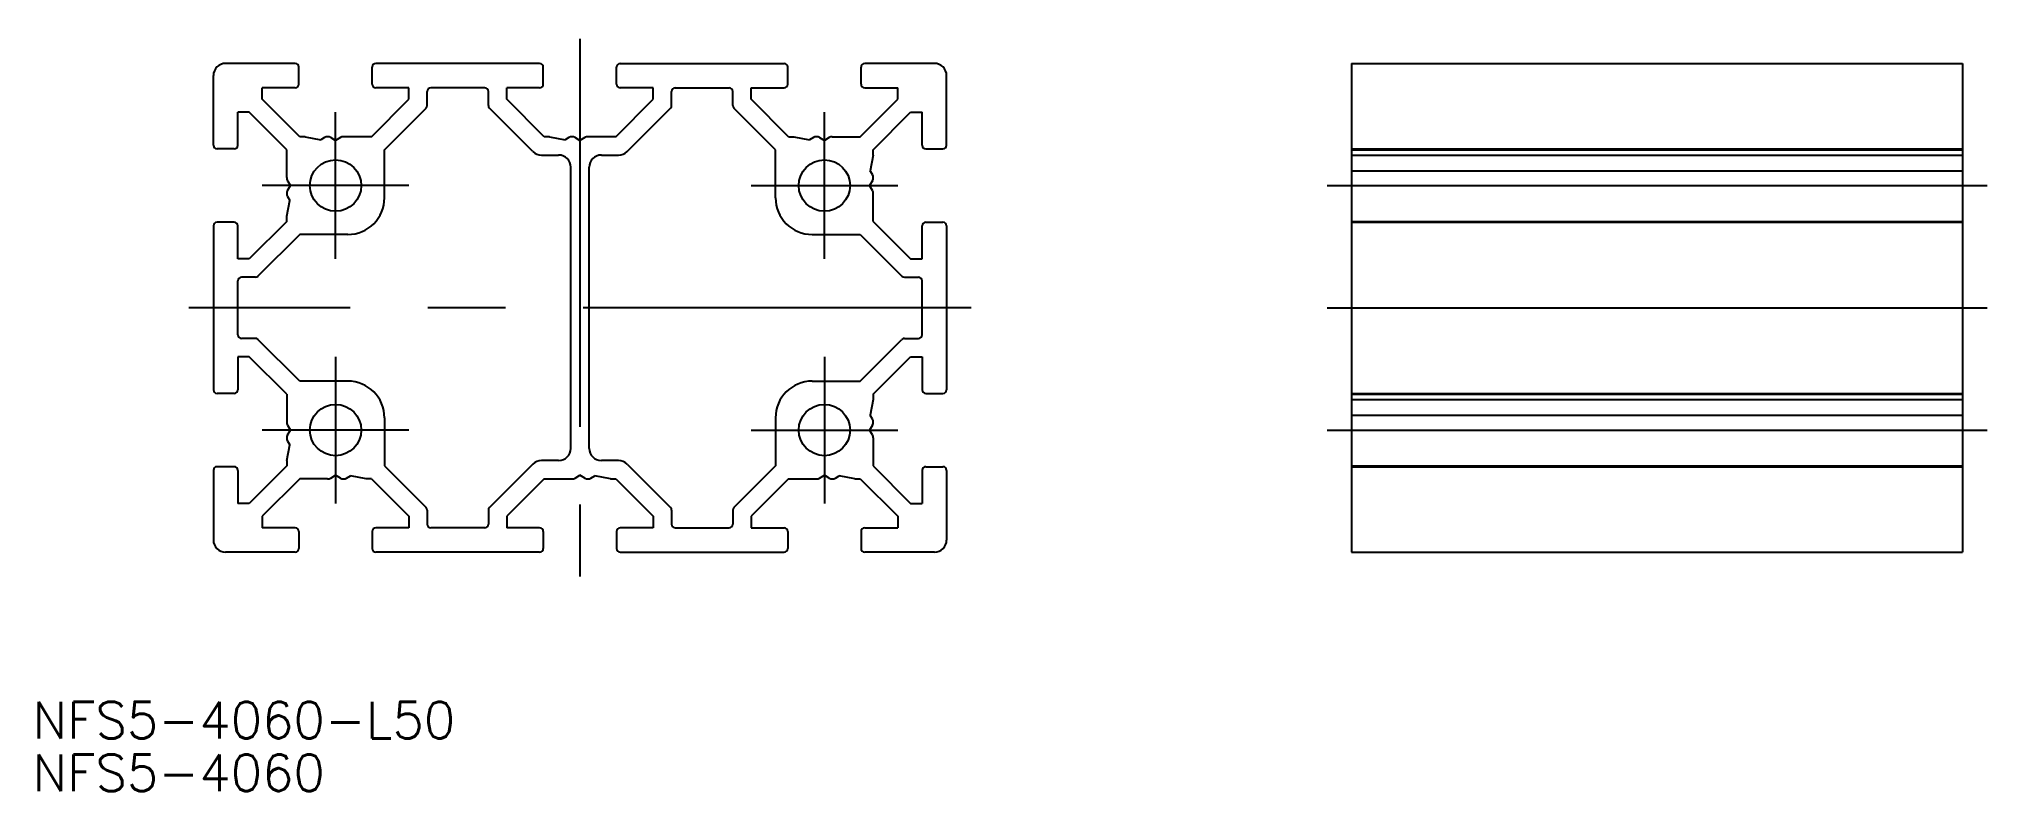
# Model space of a CAD drawing. Extents: x -44 to 115, y -40 to 22.
import ezdxf

# ---------------------------------------------------------------- set-up
doc = ezdxf.new("R2010")
doc.units = 0
doc.linetypes.add('CENTER', pattern=[50.8, 31.75, -6.35, 6.35, -6.35])
doc.layers.get('0').update_dxf_attribs({"linetype": 'CONTINUOUS'})
doc.layers.add('CENTER', color=1, linetype='CENTER')
doc.styles.get("Standard").update_dxf_attribs({"font": 'txt.shx', "height": 3, "bigfont": 'bigfont.shx'})

# ---------------------------------------------------------------- blocks, each defined once
blk = doc.blocks.new('*U2')
at = {"color": 7, "linetype": 'CONTINUOUS'}
blk.add_text('NFS5-4060-L50', height=3, dxfattribs=at).set_placement((-44.79, -35.23))
blk = doc.blocks.new('*U3')
at = {"color": 7, "linetype": 'CONTINUOUS'}
blk.add_text('NFS5-4060', height=3, dxfattribs=at).set_placement((-44.79, -39.54))

msp = doc.modelspace()

# ---------------------------------------------------------------- linework, layer by layer
at = {"color": 7, "linetype": 'CONTINUOUS'}
for p, q in [((-23.3, 20), (-29, 20)), ((-23, 18.3), (-23, 19.7)), ((-17, 18.3), (-17, 19.7)), ((-3.3, 20), (-16.7, 20)), ((-3, 18.3), (-3, 19.7)), ((3, 18.3), (3, 19.7)), ((3.3, 20), (16.7, 20)), ((17, 18.3), (17, 19.7)), ((23, 18.3), (23, 19.7)), ((29, 20), (23.3, 20)), ((63.15, 20), (113.15, 20)), ((63.15, 20), (63.15, -20)), ((113.15, 20), (113.15, -20)), ((-30, 13.3), (-30, 19)), ((-23.3, 18), (-26, 18)), ((-26, 17.06), (-26, 18)), ((-14, 18), (-16.7, 18)), ((-14, 17.06), (-14, 18)), ((-12.5, 16.56), (-12.5, 17.7)), ((-7.8, 18), (-12.2, 18)), ((-7.5, 16.56), (-7.5, 17.7)), ((-3.3, 18), (-6, 18)), ((-6, 17.06), (-6, 18)), ((6, 18), (3.3, 18)), ((6, 17.06), (6, 18)), ((7.5, 16.56), (7.5, 17.7)), ((7.8, 18), (12.2, 18)), ((12.5, 16.56), (12.5, 17.7)), ((14, 18), (16.7, 18)), ((14, 17.06), (14, 18)), ((23.3, 18), (26, 18)), ((26, 17.06), (26, 18)), ((30, 13.3), (30, 19)), ((-28, 13.3), (-28, 16)), ((-27.06, 16), (-28, 16)), ((-24, 12.94), (-27.06, 16)), ((-22.94, 14), (-26, 17.06)), ((-17.06, 14), (-14, 17.06)), ((-16, 12.94), (-12.59, 16.35)), ((-3.85, 12.79), (-7.41, 16.35)), ((-2.94, 14), (-6, 17.06)), ((2.94, 14), (6, 17.06)), ((3.85, 12.79), (7.41, 16.35)), ((16, 12.94), (12.59, 16.35)), ((17.06, 14), (14, 17.06)), ((22.94, 14), (26, 17.06)), ((24, 12.94), (27.06, 16)), ((27.06, 16), (28, 16)), ((28, 13.3), (28, 16)), ((-28.3, 13), (-29.7, 13)), ((-24, 10.65), (-24, 12.94)), ((-22.5, 14), (-22.94, 14)), ((-22.5, 14), (-21.22, 13.75)), ((-20.9, 13.93), (-21.22, 13.75)), ((-20.4, 13.93), (-20, 13.7)), ((-19.6, 13.93), (-20, 13.7)), ((-17.06, 14), (-19.35, 14)), ((-16, 9), (-16, 12.94)), ((-2.5, 14), (-2.94, 14)), ((-2.5, 14), (-1.22, 13.75)), ((-0.9, 13.93), (-1.22, 13.75)), ((-0.4, 13.93), (0, 13.7)), ((0.4, 13.93), (0, 13.7)), ((2.94, 14), (0.65, 14)), ((16, 9), (16, 12.94)), ((17.06, 14), (17.5, 14)), ((17.5, 14), (18.78, 13.75)), ((19.1, 13.93), (18.78, 13.75)), ((19.6, 13.93), (20, 13.7)), ((20.4, 13.93), (20, 13.7)), ((20.65, 14), (22.94, 14)), ((24, 12.5), (24, 12.94)), ((28.3, 13), (29.7, 13)), ((63.15, 13), (113.15, 13)), ((63.15, 12.94), (113.15, 12.94)), ((-3.15, 12.5), (-1.75, 12.5)), ((-0.75, -11.5), (-0.75, 11.5)), ((0.75, -11.5), (0.75, 11.5)), ((1.75, 12.5), (3.15, 12.5)), ((24, 12.5), (23.75, 11.22)), ((23.93, 10.9), (23.75, 11.22)), ((63.15, 12.5), (113.15, 12.5)), ((63.15, 11.22), (113.15, 11.22)), ((-23.93, 10.4), (-23.7, 10)), ((-23.93, 9.6), (-23.7, 10)), ((23.93, 10.4), (23.7, 10)), ((23.93, 9.6), (23.7, 10)), ((63.15, 10), (113.15, 10)), ((-24, 7.5), (-23.75, 8.78)), ((-23.93, 9.1), (-23.75, 8.78)), ((24, 7.06), (24, 9.35)), ((-30, 6.7), (-30, -6.7)), ((-28.3, 7), (-29.7, 7)), ((-28, 4), (-28, 6.7)), ((-24, 7.06), (-27.06, 4)), ((-24, 7.06), (-24, 7.5)), ((24, 7.06), (27.06, 4)), ((28, 4), (28, 6.7)), ((28.3, 7), (29.7, 7)), ((30, 6.7), (30, -6.7)), ((63.15, 7.06), (113.15, 7.06)), ((63.15, 7), (113.15, 7)), ((-22.94, 6), (-26.35, 2.59)), ((-19, 6), (-22.94, 6)), ((19, 6), (22.94, 6)), ((22.94, 6), (26.35, 2.59)), ((-27.06, 4), (-28, 4)), ((27.06, 4), (28, 4)), ((-28, -2.2), (-28, 2.2)), ((-26.56, 2.5), (-27.7, 2.5)), ((26.56, 2.5), (27.7, 2.5)), ((28, -2.2), (28, 2.2)), ((63.15, 0), (113.15, 0)), ((-26.56, -2.5), (-27.7, -2.5)), ((-22.94, -6), (-26.35, -2.59)), ((22.94, -6), (26.35, -2.59)), ((26.56, -2.5), (27.7, -2.5)), ((-28, -4), (-28, -6.7)), ((-27.06, -4), (-28, -4)), ((-24, -7.06), (-27.06, -4)), ((24, -7.06), (27.06, -4)), ((27.06, -4), (28, -4)), ((28, -4), (28, -6.7)), ((-19, -6), (-22.94, -6)), ((19, -6), (22.94, -6)), ((-28.3, -7), (-29.7, -7)), ((-24, -7.06), (-24, -9.35)), ((24, -7.5), (23.75, -8.78)), ((24, -7.06), (24, -7.5)), ((28.3, -7), (29.7, -7)), ((63.15, -7), (113.15, -7)), ((63.15, -7.06), (113.15, -7.06)), ((63.15, -7.5), (113.15, -7.5)), ((-16, -9), (-16, -12.94)), ((16, -9), (16, -12.94)), ((23.93, -9.1), (23.75, -8.78)), ((63.15, -8.78), (113.15, -8.78)), ((-23.93, -9.6), (-23.7, -10)), ((-23.93, -10.4), (-23.7, -10)), ((-23.93, -10.9), (-23.75, -11.22)), ((23.93, -9.6), (23.7, -10)), ((23.93, -10.4), (23.7, -10)), ((24, -10.65), (24, -12.94)), ((63.15, -10), (113.15, -10)), ((-24, -12.5), (-23.75, -11.22)), ((-24, -12.5), (-24, -12.94)), ((-1.75, -12.5), (-3.15, -12.5)), ((3.15, -12.5), (1.75, -12.5)), ((-30, -13.3), (-30, -19)), ((-28.3, -13), (-29.7, -13)), ((-28, -13.3), (-28, -16)), ((-24, -12.94), (-27.06, -16)), ((-22.94, -14), (-26, -17.06)), ((-20.65, -14), (-22.94, -14)), ((-20.4, -13.93), (-20, -13.7)), ((-19.6, -13.93), (-20, -13.7)), ((-19.1, -13.93), (-18.78, -13.75)), ((-17.5, -14), (-18.78, -13.75)), ((-17.06, -14), (-17.5, -14)), ((-17.06, -14), (-14, -17.06)), ((-16, -12.94), (-12.59, -16.35)), ((-3.85, -12.79), (-7.41, -16.35)), ((-2.94, -14), (-6, -17.06)), ((-2.94, -14), (-0.65, -14)), ((-0.4, -13.93), (0, -13.7)), ((0.4, -13.93), (0, -13.7)), ((0.9, -13.93), (1.22, -13.75)), ((2.5, -14), (1.22, -13.75)), ((2.5, -14), (2.94, -14)), ((2.94, -14), (6, -17.06)), ((3.85, -12.79), (7.41, -16.35)), ((16, -12.94), (12.59, -16.35)), ((17.06, -14), (14, -17.06)), ((17.06, -14), (19.35, -14)), ((19.6, -13.93), (20, -13.7)), ((20.4, -13.93), (20, -13.7)), ((20.9, -13.93), (21.22, -13.75)), ((22.5, -14), (21.22, -13.75)), ((22.5, -14), (22.94, -14)), ((22.94, -14), (26, -17.06)), ((24, -12.94), (27.06, -16)), ((28, -13.3), (28, -16)), ((28.3, -13), (29.7, -13)), ((30, -13.3), (30, -19)), ((63.15, -12.94), (113.15, -12.94)), ((63.15, -13), (113.15, -13)), ((-27.06, -16), (-28, -16)), ((-26, -17.06), (-26, -18)), ((-14, -17.06), (-14, -18)), ((-12.5, -16.56), (-12.5, -17.7)), ((-7.5, -16.56), (-7.5, -17.7)), ((-6, -17.06), (-6, -18)), ((6, -17.06), (6, -18)), ((7.5, -16.56), (7.5, -17.7)), ((12.5, -16.56), (12.5, -17.7)), ((14, -17.06), (14, -18)), ((26, -17.06), (26, -18)), ((27.06, -16), (28, -16)), ((-23.3, -18), (-26, -18)), ((-23, -18.3), (-23, -19.7)), ((-17, -18.3), (-17, -19.7)), ((-14, -18), (-16.7, -18)), ((-7.8, -18), (-12.2, -18)), ((-3.3, -18), (-6, -18)), ((-3, -18.3), (-3, -19.7)), ((3, -18.3), (3, -19.7)), ((6, -18), (3.3, -18)), ((7.8, -18), (12.2, -18)), ((14, -18), (16.7, -18)), ((17, -18.3), (17, -19.7)), ((23, -18.3), (23, -19.7)), ((23.3, -18), (26, -18)), ((-23.3, -20), (-29, -20)), ((-3.3, -20), (-16.7, -20)), ((3.3, -20), (16.7, -20)), ((29, -20), (23.3, -20)), ((63.15, -20), (113.15, -20))]:
    msp.add_line(p, q, dxfattribs=at)
for centre in [(-20, 10), (20, 10), (-20, -10), (20, -10)]:
    msp.add_circle(centre, 2.1, dxfattribs=at)
for centre, radius, start, end in [((-29, 19), 1, 90, 180), ((-23.3, 19.7), 0.3, 0, 90), ((-16.7, 19.7), 0.3, 90, 180), ((-3.3, 19.7), 0.3, 0, 90), ((3.3, 19.7), 0.3, 90, 180), ((16.7, 19.7), 0.3, 0, 90), ((23.3, 19.7), 0.3, 90, 180), ((29, 19), 1, 0, 90), ((-23.3, 18.3), 0.3, 270, 0), ((-16.7, 18.3), 0.3, 180, 270), ((-12.2, 17.7), 0.3, 90, 180), ((-7.8, 17.7), 0.3, 0, 90), ((-3.3, 18.3), 0.3, 270, 0), ((3.3, 18.3), 0.3, 180, 270), ((7.8, 17.7), 0.3, 90, 180), ((12.2, 17.7), 0.3, 0, 90), ((16.7, 18.3), 0.3, 270, 0), ((23.3, 18.3), 0.3, 180, 270), ((-12.8, 16.56), 0.3, 315, 0), ((-7.2, 16.56), 0.3, 180, 225), ((7.2, 16.56), 0.3, 315, 0), ((12.8, 16.56), 0.3, 180, 225), ((-29.7, 13.3), 0.3, 180, 270), ((-28.3, 13.3), 0.3, 270, 0), ((-20.65, 13.5), 0.5, 60, 120), ((-19.35, 13.5), 0.5, 90, 120), ((-3.15, 13.5), 1, 225, 270), ((-0.65, 13.5), 0.5, 60, 120), ((0.65, 13.5), 0.5, 90, 120), ((3.15, 13.5), 1, 270, 315), ((19.35, 13.5), 0.5, 60, 120), ((20.65, 13.5), 0.5, 90, 120), ((28.3, 13.3), 0.3, 180, 270), ((29.7, 13.3), 0.3, 270, 0), ((-1.75, 11.5), 1, 0, 90), ((1.75, 11.5), 1, 90, 180), ((-23.5, 10.65), 0.5, 180, 210), ((-23.5, 9.35), 0.5, 150, 210), ((23.5, 10.65), 0.5, 330, 30), ((23.5, 9.35), 0.5, 0, 30), ((-19, 9), 3, 270, 0), ((19, 9), 3, 180, 270), ((-29.7, 6.7), 0.3, 90, 180), ((-28.3, 6.7), 0.3, 0, 90), ((28.3, 6.7), 0.3, 90, 180), ((29.7, 6.7), 0.3, 0, 90), ((-27.7, 2.2), 0.3, 90, 180), ((-26.56, 2.8), 0.3, 270, 315), ((26.56, 2.8), 0.3, 225, 270), ((27.7, 2.2), 0.3, 0, 90), ((-27.7, -2.2), 0.3, 180, 270), ((-26.56, -2.8), 0.3, 45, 90), ((26.56, -2.8), 0.3, 90, 135), ((27.7, -2.2), 0.3, 270, 0), ((-19, -9), 3, 0, 90), ((19, -9), 3, 90, 180), ((-29.7, -6.7), 0.3, 180, 270), ((-28.3, -6.7), 0.3, 270, 0), ((28.3, -6.7), 0.3, 180, 270), ((29.7, -6.7), 0.3, 270, 0), ((-23.5, -9.35), 0.5, 180, 210), ((23.5, -9.35), 0.5, 330, 30), ((-23.5, -10.65), 0.5, 150, 210), ((23.5, -10.65), 0.5, 0, 30), ((-3.15, -13.5), 1, 90, 135), ((-1.75, -11.5), 1, 270, 0), ((1.75, -11.5), 1, 180, 270), ((3.15, -13.5), 1, 45, 90), ((-29.7, -13.3), 0.3, 90, 180), ((-28.3, -13.3), 0.3, 0, 90), ((-20.65, -13.5), 0.5, 270, 300), ((-19.35, -13.5), 0.5, 240, 300), ((-0.65, -13.5), 0.5, 270, 300), ((0.65, -13.5), 0.5, 240, 300), ((19.35, -13.5), 0.5, 270, 300), ((20.65, -13.5), 0.5, 240, 300), ((28.3, -13.3), 0.3, 90, 180), ((29.7, -13.3), 0.3, 0, 90), ((-12.8, -16.56), 0.3, 0, 45), ((-7.2, -16.56), 0.3, 135, 180), ((7.2, -16.56), 0.3, 0, 45), ((12.8, -16.56), 0.3, 135, 180), ((-29, -19), 1, 180, 270), ((-23.3, -18.3), 0.3, 0, 90), ((-16.7, -18.3), 0.3, 90, 180), ((-12.2, -17.7), 0.3, 180, 270), ((-7.8, -17.7), 0.3, 270, 0), ((-3.3, -18.3), 0.3, 0, 90), ((3.3, -18.3), 0.3, 90, 180), ((7.8, -17.7), 0.3, 180, 270), ((12.2, -17.7), 0.3, 270, 0), ((16.7, -18.3), 0.3, 0, 90), ((23.3, -18.3), 0.3, 90, 180), ((29, -19), 1, 270, 0), ((-23.3, -19.7), 0.3, 270, 0), ((-16.7, -19.7), 0.3, 180, 270), ((-3.3, -19.7), 0.3, 270, 0), ((3.3, -19.7), 0.3, 180, 270), ((16.7, -19.7), 0.3, 270, 0), ((23.3, -19.7), 0.3, 180, 270)]:
    msp.add_arc(centre, radius, start, end, dxfattribs=at)
at = {"layer": 'CENTER', "color": 1, "linetype": 'CENTER'}
for p, q in [((0, 22), (0, -22)), ((-20, 4), (-20, 16)), ((20, 4), (20, 16)), ((-14, 10), (-26, 10)), ((14, 10), (26, 10)), ((61.15, 10), (115.15, 10)), ((32, 0), (-32, 0)), ((61.15, 0), (115.15, 0)), ((-20, -4), (-20, -16)), ((20, -4), (20, -16)), ((-14, -10), (-26, -10)), ((14, -10), (26, -10)), ((61.15, -10), (115.15, -10))]:
    msp.add_line(p, q, dxfattribs=at)

# ---------------------------------------------------------------- block references
at = {"color": 7, "linetype": 'CONTINUOUS'}
for name in ['*U2', '*U3']:
    msp.add_blockref(name, (0, 0), dxfattribs=at)

doc.saveas('drawing.dxf')
